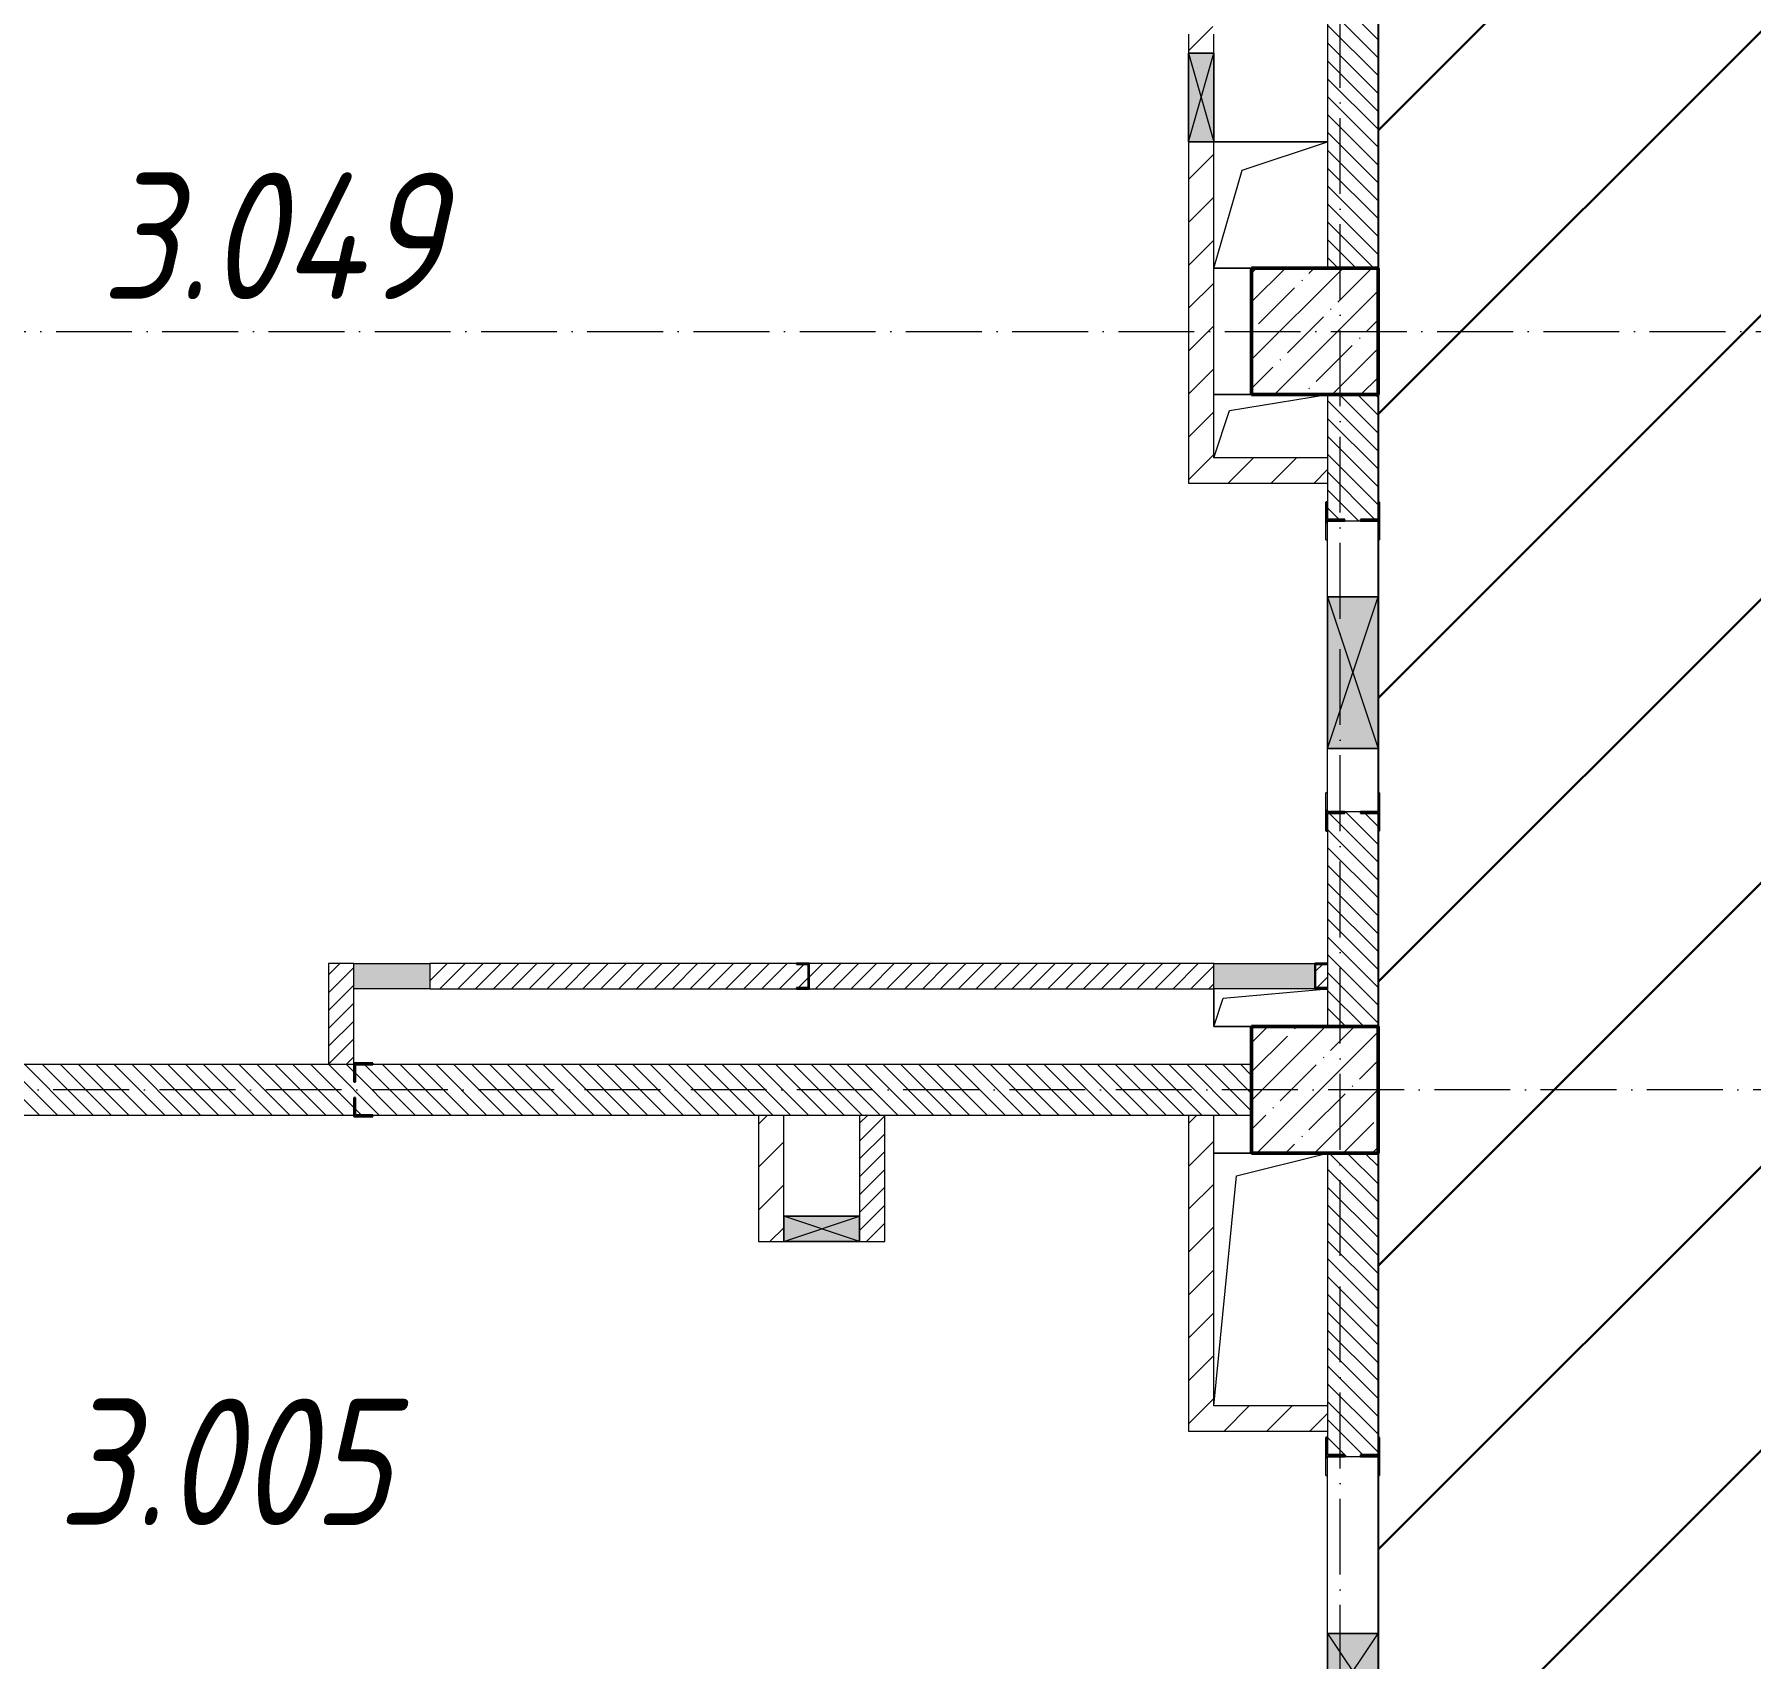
# Model space of a CAD drawing. Header units: millimetres. Extents: x 35697 to 388678, y -91946 to 171347.
# Drawn here: x 284057 to 290844, y -65632 to -59207 of the extents above; entities that cross this region are included whole.
import ezdxf

# ---------------------------------------------------------------- set-up
doc = ezdxf.new("R2010")
doc.units = ezdxf.units.MM
doc.linetypes.add('50_200_ШТРИХ_1Т_ш5_п1_п1_', pattern=[700, 500, -100, 0, -100])
for name, color, linetype, lineweight in [('2.1) ПГП окна 2.8 м', 5, 'Continuous', 30), ('A-DETL-GENF-OTLN', 7, 'Continuous', 9), ('A-FLOR-____-OTLN', 7, 'Continuous', 9), ('A-GENM-____-MCUT', 7, 'Continuous', 25), ('A-GENM-____-OTLN', 7, 'Continuous', 9), ('A-GENM-____-OTLN-1', 7, 'Continuous', 25), ('A-GLAZ-____-OTLN', 7, 'Continuous', 9), ('A-WALL-____-MCUT-3', 7, 'Continuous', 9), ('A-WALL-____-PATT-1', 7, 'Continuous', 9), ('A-WALL-FNSH-MCUT-1', 7, 'Continuous', 9), ('I-WALL-____-OTLN', 7, 'Continuous', 9), ('S-COLS-____-MCUT', 7, 'Continuous', 50), ('S-COLS-____-OTLN', 7, 'Continuous', 9), ('S-GRID-____-OTLN-1', 7, '50_200_ШТРИХ_1Т_ш5_п1_п1_', 9), ('Марки помещений', 7, 'Continuous', 9), ('стяжа', 7, 'Continuous', 30)]:
    doc.layers.add(name, color=color, linetype=linetype, lineweight=lineweight)
doc.styles.add('ISOCPEUR_I_2', font='isocpeui.ttf', dxfattribs={"width": 0.85, "height": 2.3})
pattern_1 = [(135, (283770.707, -86863.456), (-35.35534, -35.35534), [])]
pattern_2 = [(45, (283770.71, -86863.46), (-84.8528, 84.8528), [])]
pattern_3 = [(45, (283770.707, -86863.456), (-35.35534, 35.35534), [])]

# ---------------------------------------------------------------- blocks, each defined once
blk = doc.blocks.new('BSC_Колонна _Прямоугольная - 500х500-V44-АР1_План отверстий 3 этажа в осях 1-64_А-ГГ')
at = {"layer": 'S-COLS-____-OTLN'}
h = blk.add_hatch(dxfattribs=at)
h.set_pattern_fill('FP_81', color=256, style=0, pattern_type=2)
h.set_pattern_definition([(45, (-5350, -26481.04), (-114.0493, 114.0493), []), (45, (-5235.95, -26481.04), (-114.0493, 114.0493), [201.613, -40.323, 3.353, -36.97])])
h.paths.add_polyline_path([(-250, -250), (250, -250), (250, 250), (-250, 250)], flags=0)
at = {"layer": 'S-COLS-____-MCUT'}
for p, q in [((250, 250), (-250, 250)), ((-250, 250), (-250, -250)), ((250, -250), (250, 250)), ((-250, -250), (250, -250))]:
    blk.add_line(p, q, dxfattribs=at)
blk = doc.blocks.new('BSC_Колонна _Прямоугольная - 500х500-V51-АР1_План отверстий 3 этажа в осях 1-64_А-ГГ')
at = {"layer": 'S-COLS-____-OTLN'}
h = blk.add_hatch(dxfattribs=at)
h.set_pattern_fill('FP_88', color=256, style=0, pattern_type=2)
h.set_pattern_definition([(45, (-5350, -23481.04), (-114.0493, 114.0493), []), (45, (-5235.95, -23481.04), (-114.0493, 114.0493), [201.613, -40.323, 3.353, -36.97])])
h.paths.add_polyline_path([(-250, -250), (250, -250), (250, 250), (-250, 250)], flags=0)
at = {"layer": 'S-COLS-____-MCUT'}
for p, q in [((250, 250), (-250, 250)), ((-250, 250), (-250, -250)), ((250, -250), (250, 250)), ((-250, -250), (250, -250))]:
    blk.add_line(p, q, dxfattribs=at)
blk = doc.blocks.new('Фахверк_СКБ_Уголок - 200_3550-28187522-АР1_План отверстий 3 этажа в осях 1-64_А-ГГ')
at = {"layer": 'A-GENM-____-MCUT'}
for p, q in [((125, 156), (50, 156)), ((50, 156), (50, 150)), ((50, 150), (119, 150)), ((119, 150), (119, 81)), ((125, 81), (125, 156)), ((119, 81), (125, 81)), ((125, 19), (119, 19)), ((119, 19), (119, -50)), ((125, -56), (125, 19)), ((119, -50), (50, -50)), ((50, -50), (50, -56)), ((50, -56), (125, -56))]:
    blk.add_line(p, q, dxfattribs=at)
blk = doc.blocks.new('154_Фахверк_СКБ_Швеллер - Тип_100_3960-28331862-АР1_План отверстий 3 этажа в осях 1-64_А-ГГ')
at = {"layer": 'A-GENM-____-MCUT'}
for p, q in [((175, 50), (125, 50)), ((125, 50), (125, -50)), ((128, 47), (175, 47)), ((128, -47), (128, 47)), ((175, 47), (175, 50)), ((125, -50), (175, -50)), ((175, -47), (128, -47)), ((175, -50), (175, -47))]:
    blk.add_line(p, q, dxfattribs=at)
blk = doc.blocks.new('154_Стойка_СКБ_Уголок - СМ-2180_200-28268025-АР1_План отверстий 3 этажа в осях 1-64_А-ГГ')
at = {"layer": 'A-GENM-____-MCUT'}
for p, q in [((125, 156), (125, 81)), ((200, 156), (125, 156)), ((131, 81), (131, 150)), ((131, 150), (200, 150)), ((200, 150), (200, 156)), ((125, 81), (131, 81)), ((131, 19), (125, 19)), ((125, 19), (125, -56)), ((131, -50), (131, 19)), ((125, -56), (200, -56)), ((200, -50), (131, -50)), ((200, -56), (200, -50))]:
    blk.add_line(p, q, dxfattribs=at)
blk = doc.blocks.new('Стойка_Влож_Уголок_Опорный - Уголок-28213941-АР1_План отверстий 3 этажа в осях 1-64_А-ГГ')
at = {"layer": 'A-GENM-____-OTLN'}
for p, q in [((-212, -6), (-212, 0)), ((0, 0), (0, -6)), ((-212, -75), (-212, -6)), ((-212, -6), (-206, -6)), ((-6, -6), (0, -6)), ((0, -6), (0, -75)), ((-212, -75), (-206, -75)), ((-6, -75), (0, -75))]:
    blk.add_line(p, q, dxfattribs=at)
blk = doc.blocks.new('AR_Отверстие Ниша - Лючок-32405436-АР1_План отверстий 3 этажа в осях 1-64_А-ГГ')
at = {"layer": 'A-GLAZ-____-OTLN'}
blk.add_hatch(color=256, dxfattribs=at).paths.add_polyline_path([(-200, -50), (200, -50), (200, 50), (-200, 50)], flags=0)
for p, q in [((-200, 50), (200, 50)), ((-200, -50), (-200, 50)), ((200, -50), (-200, -50))]:
    blk.add_line(p, q, dxfattribs=at)
blk = doc.blocks.new('AR_Отверстие Ниша - Лючок-32403898-АР1_План отверстий 3 этажа в осях 1-64_А-ГГ')
at = {"layer": 'A-GLAZ-____-OTLN'}
blk.add_hatch(color=256, dxfattribs=at).paths.add_polyline_path([(150, -50), (150, 50), (-150, 50), (-150, -50)], flags=0)
for p, q in [((-150, 50), (150, 50)), ((-150, -50), (-150, 50)), ((150, 50), (150, -50)), ((150, -50), (-150, -50))]:
    blk.add_line(p, q, dxfattribs=at)
blk = doc.blocks.new('154_Фахверк_СКБ_Швеллер - Тип_100_3960_зеркало-29769493-АР1_План отверстий 3 этажа в осях 1-64_А-ГГ')
at = {"layer": 'A-GENM-____-MCUT'}
for p, q in [((175, 50), (125, 50)), ((125, 50), (125, -50)), ((128, 47), (175, 47)), ((128, -47), (128, 47)), ((175, 47), (175, 50)), ((125, -50), (175, -50)), ((175, -47), (128, -47)), ((175, -50), (175, -47))]:
    blk.add_line(p, q, dxfattribs=at)
blk = doc.blocks.new('AR_Отверстие прямоугольное _в плите_ - AR_Отверстие прямоугольное _в плите_-30459275-АР1_План отверстий 3 этажа в осях 1-64_А-ГГ')
at = {"layer": 'A-GENM-____-OTLN'}
for p, q in [((-225, 75), (-225, -75)), ((-187.5, 37.5), (225, 75)), ((-225, -75), (-187.5, 37.5)), ((-225, -75), (-75, -75))]:
    blk.add_line(p, q, dxfattribs=at)
blk = doc.blocks.new('AR_Отверстие прямоугольное _в плите_ - AR_Отверстие прямоугольное _в плите_-30552560-АР1_План отверстий 3 этажа в осях 1-64_А-ГГ')
at = {"layer": 'A-GENM-____-OTLN'}
for p, q in [((-75, 500), (-225, 500)), ((-135, 410), (225, 500)), ((-225, -500), (-135, 410))]:
    blk.add_line(p, q, dxfattribs=at)
blk = doc.blocks.new('AR_Отверстие прямоугольное _в плите_ - AR_Отверстие прямоугольное _в плите_-V201-АР1_План отверстий 3 этажа в осях 1-64_А-ГГ')
at = {"layer": 'A-GENM-____-OTLN'}
for p, q in [((-75, 125), (-225, 125)), ((-162.5, 62.5), (225, 125)), ((-225, -125), (-162.5, 62.5))]:
    blk.add_line(p, q, dxfattribs=at)
blk = doc.blocks.new('AR_Отверстие прямоугольное _в плите_ - AR_Отверстие прямоугольное _в плите_-30459894-АР1_План отверстий 3 этажа в осях 1-64_А-ГГ')
at = {"layer": 'A-GENM-____-OTLN'}
for p, q in [((225, 250), (-225, 250)), ((-112.5, 137.5), (225, 250)), ((-225, -250), (-112.5, 137.5)), ((-225, -250), (-75, -250))]:
    blk.add_line(p, q, dxfattribs=at)
blk = doc.blocks.new('AR_Отверстие прямоугольное _в стене__БезПР - AR_Отверстие прямоугольное _в стене__БезПР-36899516-АР1_План отверстий 3 этажа в осях 1-64_А-ГГ')
at = {"layer": 'A-GLAZ-____-OTLN'}
blk.add_hatch(color=256, dxfattribs=at).paths.add_polyline_path([(-121.3, 50), (-150, 50), (-150, -50), (150, -50), (150, 50)], flags=0)
at = {"layer": 'A-DETL-GENF-OTLN'}
for p, q in [((-150, -50), (-150, 50)), ((-150, 50), (150, 50)), ((150, 50), (-150, -50)), ((-150, 50), (150, -50)), ((150, 50), (-150, 50)), ((-150, 50), (-150, -50)), ((150, 50), (150, -50)), ((150, -50), (150, 50)), ((150, -50), (-150, -50)), ((-150, -50), (150, -50))]:
    blk.add_line(p, q, dxfattribs=at)
at = {"layer": 'A-GLAZ-____-OTLN'}
blk.add_line((150, 50), (-150, 50), dxfattribs=at)
blk = doc.blocks.new('AR_Отверстие прямоугольное _в стене__БезПР - AR_Отверстие прямоугольное _в стене__БезПР-36899529-АР1_План отверстий 3 этажа в осях 1-64_А-ГГ')
at = {"layer": 'A-GLAZ-____-OTLN'}
blk.add_hatch(color=256, dxfattribs=at).paths.add_polyline_path([(-175, -50), (175, -50), (175, 50), (-175, 50)], flags=0)
at = {"layer": 'A-DETL-GENF-OTLN'}
for p, q in [((-175, -50), (-175, 50)), ((-175, 50), (175, 50)), ((175, 50), (-175, -50)), ((-175, 50), (175, -50)), ((175, 50), (-175, 50)), ((-175, 50), (-175, -50)), ((175, 50), (175, -50)), ((175, -50), (175, 50)), ((175, -50), (-175, -50)), ((-175, -50), (175, -50))]:
    blk.add_line(p, q, dxfattribs=at)
at = {"layer": 'A-GLAZ-____-OTLN'}
blk.add_line((175, 50), (-175, 50), dxfattribs=at)
blk = doc.blocks.new('AR_Отверстие прямоугольное _в стене__БезПР - AR_Отверстие прямоугольное _в стене__БезПР-36899507-АР1_План отверстий 3 этажа в осях 1-64_А-ГГ')
at = {"layer": 'A-GLAZ-____-OTLN'}
blk.add_hatch(color=256, dxfattribs=at).paths.add_polyline_path([(150, -100), (150, 100), (-150, 100), (-150, -100)], flags=0)
at = {"layer": 'A-DETL-GENF-OTLN'}
for p, q in [((-150, -100), (-150, 100)), ((-150, 100), (150, 100)), ((150, 100), (-150, -100)), ((-150, 100), (150, -100)), ((150, 100), (-150, 100)), ((-150, 100), (-150, -100)), ((150, 100), (150, -100)), ((150, -100), (150, 100)), ((150, -100), (-150, -100)), ((-150, -100), (150, -100))]:
    blk.add_line(p, q, dxfattribs=at)
at = {"layer": 'A-GLAZ-____-OTLN'}
blk.add_line((150, 100), (-150, 100), dxfattribs=at)
blk = doc.blocks.new('AR_Отверстие прямоугольное _в стене_ - AR_Отверстие прямоугольное _в стене__ОВ-37000568-АР1_План отверстий 3 этажа в осях 1-64_А-ГГ')
at = {"layer": 'A-GLAZ-____-OTLN'}
blk.add_hatch(color=256, dxfattribs=at).paths.add_polyline_path([(-300, -100), (300, -100), (300, 100), (-300, 100)], flags=0)
at = {"layer": 'A-DETL-GENF-OTLN'}
for p, q in [((-300, -100), (-300, 100)), ((-300, 100), (300, 100)), ((300, 100), (-300, -100)), ((-300, 100), (300, -100)), ((300, 100), (-300, 100)), ((-300, 100), (-300, -100)), ((300, 100), (300, -100)), ((300, -100), (300, 100)), ((300, -100), (-300, -100)), ((-300, -100), (300, -100))]:
    blk.add_line(p, q, dxfattribs=at)
blk = doc.blocks.new('3эт')
at = {"layer": 'S-GRID-____-OTLN-1', "color": 251, "ltscale": 0.6, "true_color": 0x636466}
for p, q in [((289220.7, -91346.1), (289220.7, -36982.5)), ((279101.9, -60382.4), (310478.4, -60382.4)), ((310478.4, -63382.4), (279101.9, -63382.4))]:
    blk.add_line(p, q, dxfattribs=at)

msp = doc.modelspace()

# ---------------------------------------------------------------- hatches: boundary and pattern name
at = {"layer": '2.1) ПГП окна 2.8 м'}
h = msp.add_hatch(dxfattribs=at)
h.set_pattern_fill('ANSI31', color=5, scale=250)
h.set_pattern_definition([(45, (289370.7, -39382.4), (-561.266, 561.266), [])])
h.paths.add_polyline_path([(297664.7, -55157.4), (297670.7, -54132.4), (293870.7, -54132.4), (293870.7, -54632.4), (293370.7, -54632.4), (293370.7, -56532.4), (297670.7, -56532.4), (297670.7, -56457.4), (297664.7, -56457.4), (297664.7, -56382.4), (297667.8, -55232.4), (297664.7, -55232.4)])
h.paths.add_polyline_path([(293870.7, -54132.4), (297670.7, -54132.4), (297670.7, -53832.4), (295474.9, -45482.4), (293870.7, -45482.4)])
h.paths.add_polyline_path([(298370.7, -41232.4), (298120.7, -41232.4), (298120.7, -39632.4), (297870.7, -39632.4), (297870.7, -39382.4), (293870.7, -39382.4), (293870.7, -45482.4), (295474.9, -45482.4), (297670.7, -53832.4), (298370.7, -53832.4), (298370.7, -50232.4), (297770.7, -50232.4), (297770.7, -49032.4), (298370.7, -49032.4), (298370.7, -47182.4), (297770.7, -47182.4), (297770.7, -45682.4), (298120.7, -45682.4), (298370.7, -45682.4)])
h.paths.add_polyline_path([(297670.7, -47682.4), (297770.7, -47682.4), (297770.7, -48132.4), (297670.7, -48132.4), (297670.7, -48632.4), (297670.7, -50232.4), (297670.9, -50235.4), (297767.7, -50235.4), (297767.7, -50282.4), (297770.7, -50282.4), (297770.7, -50832.4), (297770.7, -51832.4), (297670.7, -51832.4), (297670.7, -50832.4), (297670.7, -50282.4), (297670.7, -50232.4), (297670.7, -48632.4), (297670.7, -48132.4)], flags=16)
h.paths.add_polyline_path([(297670.7, -47682.4), (297720.7, -47907.4), (297670.7, -48132.4)], flags=0)
h.paths.add_polyline_path([(298120.7, -43882.4), (298120.7, -43432.4), (298120.7, -43032.4), (298320.7, -43032.4), (298320.7, -43432.4), (298320.7, -43882.4), (298320.7, -44382.4), (298326.7, -44382.4), (298326.7, -44457.4), (298326.7, -44532.4), (298320.7, -44562.4), (298320.7, -44532.4), (298251.7, -44532.4), (298189.7, -44532.4), (298120.7, -44532.4), (298120.7, -45357.4), (298120.7, -45426.4), (298189.7, -45426.4), (298251.7, -45427.4), (298251.7, -45426.4), (298320.7, -45426.4), (298320.7, -45357.4), (298326.7, -45357.4), (298326.7, -45432.4), (298326.7, -45507.4), (298320.7, -45507.4), (298320.7, -45438.4), (298251.7, -45438.4), (298217.9, -45432.4), (298189.7, -45432.4), (298114.7, -45432.4), (298114.7, -45357.4), (298120.7, -44532.4), (298114.7, -44532.4), (298114.7, -44457.4), (298114.7, -44382.4)], flags=16)
h.paths.add_polyline_path([(298114.7, -44382.4), (298189.7, -44382.4), (298251.7, -44382.4), (298320.7, -44388.4), (298251.7, -44388.4), (298189.7, -44382.4), (298189.7, -44388.4), (298120.7, -44388.4)], flags=0)
h.paths.add_polyline_path([(297670.7, -50832.4), (297770.7, -50832.4), (297770.7, -51832.4), (297670.7, -51832.4)], flags=0)
h.paths.add_polyline_path([(293340.4, -45482.4), (293340.4, -54132.4), (293870.7, -54132.4), (293870.7, -45482.4)])
h.paths.add_polyline_path([(293340.4, -45482.4), (289370.7, -45482.4), (289370.7, -77332.4), (293340.4, -77332.4), (293340.4, -67982.4), (292870.7, -67982.4), (292870.7, -67782.4), (293340.4, -67782.4), (293340.4, -63832.4), (292870.7, -63832.4), (292870.7, -62882.4), (292670.7, -62882.4), (292670.7, -62632.4), (292870.7, -62632.4), (292870.7, -61932.7), (293340.4, -61932.7), (293340.4, -61232.4), (292870.7, -61232.4), (292870.7, -60632.4), (293340.4, -60632.4)])
h.paths.add_polyline_path([(292670.7, -60632.4), (292770.7, -60632.4), (292770.7, -61232.4), (292770.7, -61982.4), (292770.7, -62582.4), (292670.7, -62582.4), (292670.7, -61982.4), (292670.7, -61232.4)], flags=16)
h.paths.add_polyline_path([(292670.7, -60632.4), (292770.7, -60632.4), (292770.7, -61232.4), (292670.7, -61232.4)], flags=0)
h.paths.add_polyline_path([(292670.7, -61982.4), (292770.7, -61982.4), (292770.7, -62582.4), (292670.7, -62582.4)], flags=0)
h.paths.add_polyline_path([(292670.7, -63032.4), (292770.7, -63032.4), (292770.7, -63632.4), (292670.7, -63632.4)], flags=16)
h.paths.add_polyline_path([(292770.7, -66532.4), (292773.7, -66532.4), (292773.7, -66579.4), (292867.7, -66579.4), (292867.7, -66532.4), (292870.7, -66532.4), (292870.7, -66582.4), (292870.7, -67682.4), (292770.7, -67682.4), (292770.7, -68097.4), (292870.7, -68097.4), (292870.7, -68247.4), (292770.7, -68247.4), (292770.7, -68586.4), (292778.3, -68586.4), (292778.3, -68627.9), (292863.1, -68627.9), (292863.1, -68586.4), (292870.7, -68586.4), (292870.7, -68632.4), (292870.7, -69332.4), (292870.7, -69378.4), (292863.1, -69378.4), (292863.1, -69336.9), (292778.3, -69336.9), (292778.3, -69378.4), (292770.7, -69632.4), (292770.7, -69378.4), (292770.7, -69332.4), (292770.7, -68632.4), (292770.7, -68586.4), (292770.7, -68247.4), (292770.7, -68097.4), (292770.7, -67682.4), (292770.7, -66582.4)], flags=16)
h.paths.add_polyline_path([(292770.7, -66582.4), (292870.7, -66582.4), (292870.7, -67682.4), (292770.7, -67682.4)], flags=0)
h.paths.add_polyline_path([(293949.8, -53466.1), (295539.5, -53466.1), (295539.5, -52266.1), (293949.8, -52266.1)], flags=24)
at = {"layer": 'A-WALL-____-PATT-1'}
h = msp.add_hatch(dxfattribs=at)
h.set_pattern_fill('FP_6', color=256, style=0, pattern_type=2)
h.set_pattern_definition(pattern_1)
h.paths.add_polyline_path([(289370.7, -60132.4), (289370.7, -56738.4), (289301.7, -56738.4), (289301.7, -56732.4), (289239.7, -56732.4), (289239.7, -56738.4), (289170.7, -56738.4), (289170.7, -60132.4)], flags=0)
h.paths.add_polyline_path([(289301.7, -55032.4), (289301.7, -55026.4), (289370.7, -55026.4), (289370.7, -54632.4), (289170.7, -54632.4), (289170.7, -55026.4), (289239.7, -55026.4), (289239.7, -55032.4)], flags=0)
h = msp.add_hatch(dxfattribs=at)
h.set_pattern_fill('FP_4', color=256, style=0, pattern_type=2)
h.set_pattern_definition(pattern_2)
h.paths.add_polyline_path([(288620.7, -60882.4), (288720.7, -60882.4), (288720.7, -59632.4), (288620.7, -59632.4)], flags=0)
h.paths.add_polyline_path([(288623.7, -59282.4), (288720.7, -59282.4), (288720.7, -59207.4), (288717.7, -59207.4), (288717.7, -59160.4), (288623.7, -59160.4), (288623.6, -59207.4), (288620.7, -59207.4), (288620.7, -59282.4)], flags=0)
h.paths.add_polyline_path([(288720.7, -58407.4), (288720.7, -56982.4), (288620.7, -56982.4), (288620.7, -58407.4)], flags=0)
h = msp.add_hatch(dxfattribs=at)
h.set_pattern_fill('FP_6', color=256, style=0, pattern_type=2)
h.set_pattern_definition(pattern_1)
h.paths.add_polyline_path([(289170.7, -63132.4), (289370.7, -63132.4), (289370.7, -62288.4), (289301.7, -62288.4), (289301.7, -62282.4), (289239.7, -62282.4), (289239.7, -62288.4), (289170.7, -62288.4), (289170.7, -62982.4)], flags=0)
h.paths.add_polyline_path([(289301.7, -61132.4), (289301.7, -61126.4), (289370.7, -61126.4), (289370.7, -60632.4), (289170.7, -60632.4), (289170.7, -61126.4), (289239.7, -61126.4), (289239.7, -61132.4)], flags=0)
h = msp.add_hatch(dxfattribs=at)
h.set_pattern_fill('FP_4', color=256, style=0, pattern_type=2)
h.set_pattern_definition(pattern_2)
h.paths.add_polyline_path([(289170.7, -60982.4), (289170.7, -60882.4), (288620.7, -60882.4), (288620.7, -60982.4), (289059.4, -60982.4)], flags=0)
h = msp.add_hatch(dxfattribs=at)
h.set_pattern_fill('FP_5', color=256, style=0, pattern_type=2)
h.set_pattern_definition(pattern_3)
h.paths.add_polyline_path([(285320.7, -63282.4), (285320.7, -62882.4), (285220.7, -62882.4), (285220.7, -63282.4)], flags=0)
h = msp.add_hatch(dxfattribs=at)
h.set_pattern_fill('FP_5', color=256, style=0, pattern_type=2)
h.set_pattern_definition(pattern_3)
h.paths.add_polyline_path([(285620.7, -62982.4), (287070.7, -62982.4), (287070.7, -62979.4), (287117.7, -62979.4), (287117.7, -62885.4), (287070.7, -62885.4), (287070.7, -62882.4), (285620.7, -62882.4), (285620.7, -62979.4)], flags=0)
h.paths.add_polyline_path([(288720.7, -62982.4), (288720.7, -62882.4), (287120.7, -62882.4), (287120.7, -62982.4), (287292, -62982.4)], flags=0)
h.paths.add_polyline_path([(289123.7, -62979.4), (289170.7, -62979.4), (289170.7, -62885.4), (289123.7, -62885.4)], flags=0)
h = msp.add_hatch(dxfattribs=at)
h.set_pattern_fill('FP_6', color=256, style=0, pattern_type=2)
h.set_pattern_definition(pattern_1)
h.paths.add_polyline_path([(288870.7, -63482.4), (288870.7, -63282.4), (285326.7, -63282.4), (285326.7, -63351.4), (285320.7, -63351.4), (285320.7, -63282.4), (281820.7, -63282.4), (281820.7, -63482.4), (285320.7, -63482.4), (285320.7, -63413.4), (285326.7, -63413.4), (285326.7, -63482.4), (287292, -63482.4)], flags=0)
h = msp.add_hatch(dxfattribs=at)
h.set_pattern_fill('FP_4', color=256, style=0, pattern_type=2)
h.set_pattern_definition(pattern_2)
h.paths.add_polyline_path([(286920.7, -63982.4), (287020.7, -63982.4), (287020.7, -63482.4), (286920.7, -63482.4)], flags=0)
h = msp.add_hatch(dxfattribs=at)
h.set_pattern_fill('FP_5', color=256, style=0, pattern_type=2)
h.set_pattern_definition(pattern_3)
h.paths.add_polyline_path([(287320.7, -63982.4), (287420.7, -63982.4), (287420.7, -63482.4), (287320.7, -63482.4), (287320.7, -63882.4)], flags=0)
h = msp.add_hatch(dxfattribs=at)
h.set_pattern_fill('FP_4', color=256, style=0, pattern_type=2)
h.set_pattern_definition(pattern_2)
h.paths.add_polyline_path([(288720.7, -64732.4), (288720.7, -63482.4), (288620.7, -63482.4), (288620.7, -64732.4)], flags=0)
h = msp.add_hatch(dxfattribs=at)
h.set_pattern_fill('FP_6', color=256, style=0, pattern_type=2)
h.set_pattern_definition(pattern_1)
h.paths.add_polyline_path([(289370.7, -69132.4), (289370.7, -68838.4), (289301.7, -68838.4), (289301.7, -68832.4), (289239.7, -68832.4), (289239.7, -68838.4), (289170.7, -68838.4), (289170.7, -69132.4)], flags=0)
h.paths.add_polyline_path([(289345.1, -67682.4), (289370.7, -67682.4), (289370.7, -66942.4), (289170.7, -66942.4), (289170.7, -67682.4)], flags=0)
h.paths.add_polyline_path([(289370.7, -66542.4), (289370.7, -65988.4), (289301.7, -65988.4), (289301.7, -65982.4), (289239.7, -65982.4), (289239.7, -65988.4), (289170.7, -65988.4), (289170.7, -66542.4), (289239.7, -66542.4)], flags=0)
h.paths.add_polyline_path([(289301.7, -64832.4), (289301.7, -64826.4), (289370.7, -64826.4), (289370.7, -63632.4), (289170.7, -63632.4), (289170.7, -64826.4), (289239.7, -64826.4), (289239.7, -64832.4)], flags=0)
h = msp.add_hatch(dxfattribs=at)
h.set_pattern_fill('FP_4', color=256, style=0, pattern_type=2)
h.set_pattern_definition(pattern_2)
h.paths.add_polyline_path([(288720.7, -64732.4), (289170.7, -64732.4), (289170.7, -64632.4), (288720.7, -64632.4)], flags=0)

# ---------------------------------------------------------------- linework, layer by layer
msp.add_lwpolyline([(289370.7, -77332.4), (293340.4, -77332.4), (293340.4, -45482.4), (289370.7, -45482.4)], close=True)
at = {"layer": 'A-FLOR-____-OTLN'}
for p, q in [((288720.7, -59632.4), (289170.7, -59632.4)), ((288870.7, -60132.4), (288720.7, -60132.4)), ((288720.7, -60632.4), (288870.7, -60632.4)), ((288720.7, -63132.4), (288720.7, -62982.4)), ((288870.7, -63132.4), (288720.7, -63132.4)), ((288720.7, -63632.4), (288870.7, -63632.4))]:
    msp.add_line(p, q, dxfattribs=at)
at = {"layer": 'A-WALL-____-MCUT-3'}
for p, q in [((289170.7, -56807.4), (289170.7, -60132.4)), ((289370.7, -60132.4), (289370.7, -56807.4)), ((289170.7, -60632.4), (289170.7, -61057.4)), ((289370.7, -61057.4), (289370.7, -60632.4)), ((289239.7, -61132.4), (289301.7, -61132.4)), ((289301.7, -62282.4), (289239.7, -62282.4)), ((289170.7, -62357.4), (289170.7, -62882.4)), ((289370.7, -63132.4), (289370.7, -62357.4)), ((289170.7, -62885.4), (289170.7, -62979.4)), ((289170.7, -62982.4), (289170.7, -63132.4)), ((285320.7, -63282.4), (281820.7, -63282.4)), ((288870.7, -63282.4), (285395.7, -63282.4)), ((281820.7, -63482.4), (285320.7, -63482.4)), ((285395.7, -63482.4), (288870.7, -63482.4)), ((289170.7, -63632.4), (289170.7, -64757.4)), ((289370.7, -64757.4), (289370.7, -63632.4)), ((289239.7, -64832.4), (289301.7, -64832.4))]:
    msp.add_line(p, q, dxfattribs=at)
at = {"layer": 'A-WALL-FNSH-MCUT-1'}
for p, q in [((288620.7, -59207.4), (288620.7, -59282.4)), ((288720.7, -59282.4), (288720.7, -59207.4)), ((288620.7, -59632.4), (288620.7, -60982.4)), ((288720.7, -60882.4), (288720.7, -59632.4)), ((289170.7, -60882.4), (288720.7, -60882.4)), ((288620.7, -60982.4), (289170.7, -60982.4)), ((285220.7, -62882.4), (285220.7, -63282.4)), ((285320.7, -62882.4), (285220.7, -62882.4)), ((287070.7, -62882.4), (285620.7, -62882.4)), ((288720.7, -62882.4), (287120.7, -62882.4)), ((285320.7, -63276.4), (285320.7, -62982.4)), ((285620.7, -62982.4), (287070.7, -62982.4)), ((287120.7, -62982.4), (288720.7, -62982.4)), ((286920.7, -63482.4), (286920.7, -63982.4)), ((287020.7, -63882.4), (287020.7, -63482.4)), ((287320.7, -63482.4), (287320.7, -63882.4)), ((287420.7, -63982.4), (287420.7, -63482.4)), ((288620.7, -63482.4), (288620.7, -64732.4)), ((288720.7, -64632.4), (288720.7, -63482.4)), ((286920.7, -63982.4), (287020.7, -63982.4)), ((287320.7, -63982.4), (287420.7, -63982.4)), ((289170.7, -64632.4), (288720.7, -64632.4)), ((288620.7, -64732.4), (289170.7, -64732.4))]:
    msp.add_line(p, q, dxfattribs=at)
at = {"layer": 'I-WALL-____-OTLN'}
for p, q in [((289170.7, -61432.4), (289170.7, -61132.4)), ((289370.7, -61132.4), (289370.7, -61432.4)), ((289170.7, -62282.4), (289170.7, -62032.4)), ((289370.7, -62032.4), (289370.7, -62282.4)), ((289170.7, -65532.4), (289170.7, -64832.4)), ((289370.7, -64832.4), (289370.7, -65532.4))]:
    msp.add_line(p, q, dxfattribs=at)

# ---------------------------------------------------------------- block references
at = {"layer": 'A-GENM-____-OTLN'}
for name, p in [('AR_Отверстие прямоугольное _в плите_ - AR_Отверстие прямоугольное _в плите_-30459894-АР1_План отверстий 3 этажа в осях 1-64_А-ГГ', (288945.7, -59882.4)), ('AR_Отверстие прямоугольное _в плите_ - AR_Отверстие прямоугольное _в плите_-V201-АР1_План отверстий 3 этажа в осях 1-64_А-ГГ', (288945.7, -60757.4)), ('Стойка_Влож_Уголок_Опорный - Уголок-28213941-АР1_План отверстий 3 этажа в осях 1-64_А-ГГ', (289376.7, -61132.4)), ('AR_Отверстие прямоугольное _в плите_ - AR_Отверстие прямоугольное _в плите_-30459275-АР1_План отверстий 3 этажа в осях 1-64_А-ГГ', (288945.7, -63057.4)), ('AR_Отверстие прямоугольное _в плите_ - AR_Отверстие прямоугольное _в плите_-30552560-АР1_План отверстий 3 этажа в осях 1-64_А-ГГ', (288945.7, -64132.4)), ('Стойка_Влож_Уголок_Опорный - Уголок-28213941-АР1_План отверстий 3 этажа в осях 1-64_А-ГГ', (289376.7, -64832.4))]:
    msp.add_blockref(name, p, dxfattribs=at)
at = {"layer": 'A-GENM-____-OTLN', "rotation": 180}
msp.add_blockref('Стойка_Влож_Уголок_Опорный - Уголок-28213941-АР1_План отверстий 3 этажа в осях 1-64_А-ГГ', (289164.7, -62282.4), dxfattribs=at)
at = {"layer": 'A-GENM-____-OTLN-1'}
for name, p, rotation in [('154_Стойка_СКБ_Уголок - СМ-2180_200-28268025-АР1_План отверстий 3 этажа в осях 1-64_А-ГГ', (289320.7, -61257.4), 89.99999999999991), ('154_Стойка_СКБ_Уголок - СМ-2180_200-28268025-АР1_План отверстий 3 этажа в осях 1-64_А-ГГ', (289220.7, -62157.4), 269.9999999999999), ('154_Фахверк_СКБ_Швеллер - Тип_100_3960-28331862-АР1_План отверстий 3 этажа в осях 1-64_А-ГГ', (287245.7, -62932.4), 180), ('Фахверк_СКБ_Уголок - 200_3550-28187522-АР1_План отверстий 3 этажа в осях 1-64_А-ГГ', (285445.7, -63332.4), 180), ('154_Стойка_СКБ_Уголок - СМ-2180_200-28268025-АР1_План отверстий 3 этажа в осях 1-64_А-ГГ', (289320.7, -64957.4), 89.99999999999991)]:
    msp.add_blockref(name, p, dxfattribs=dict(at, rotation=rotation))
msp.add_blockref('154_Фахверк_СКБ_Швеллер - Тип_100_3960_зеркало-29769493-АР1_План отверстий 3 этажа в осях 1-64_А-ГГ', (288995.7, -62932.4), dxfattribs=at)
at = {"layer": 'A-GLAZ-____-OTLN'}
for name, p, rotation in [('AR_Отверстие прямоугольное _в стене__БезПР - AR_Отверстие прямоугольное _в стене__БезПР-36899529-АР1_План отверстий 3 этажа в осях 1-64_А-ГГ', (288670.7, -59457.4), 89.99999999999991), ('AR_Отверстие прямоугольное _в стене_ - AR_Отверстие прямоугольное _в стене__ОВ-37000568-АР1_План отверстий 3 этажа в осях 1-64_А-ГГ', (289270.7, -61732.4), 89.99999999999991), ('AR_Отверстие прямоугольное _в стене__БезПР - AR_Отверстие прямоугольное _в стене__БезПР-36899516-АР1_План отверстий 3 этажа в осях 1-64_А-ГГ', (287170.7, -63932.4), 180), ('AR_Отверстие прямоугольное _в стене__БезПР - AR_Отверстие прямоугольное _в стене__БезПР-36899507-АР1_План отверстий 3 этажа в осях 1-64_А-ГГ', (289270.7, -65682.4), 89.99999999999991)]:
    msp.add_blockref(name, p, dxfattribs=dict(at, rotation=rotation))
for name, p in [('AR_Отверстие Ниша - Лючок-32403898-АР1_План отверстий 3 этажа в осях 1-64_А-ГГ', (285470.7, -62932.4)), ('AR_Отверстие Ниша - Лючок-32405436-АР1_План отверстий 3 этажа в осях 1-64_А-ГГ', (288920.7, -62932.4))]:
    msp.add_blockref(name, p, dxfattribs=at)
at = {"layer": 'S-COLS-____-OTLN'}
for name, p in [('BSC_Колонна _Прямоугольная - 500х500-V44-АР1_План отверстий 3 этажа в осях 1-64_А-ГГ', (289120.7, -60382.4)), ('BSC_Колонна _Прямоугольная - 500х500-V51-АР1_План отверстий 3 этажа в осях 1-64_А-ГГ', (289120.7, -63382.4))]:
    msp.add_blockref(name, p, dxfattribs=at)
at = {"layer": 'стяжа'}
msp.add_blockref('3эт', (0, 0), dxfattribs=at)

# ---------------------------------------------------------------- texts
at = {"layer": 'Марки помещений', "char_height": 500, "attachment_point": 1, "style": 'ISOCPEUR_I_2'}
for s, insert, width in [('3.049', (284320.9, -59754.9), 817.721), ('3.005', (284149.7, -64603.8), 785.654)]:
    msp.add_mtext(s, dxfattribs=dict(at, insert=insert, width=width))

doc.saveas('drawing.dxf')
